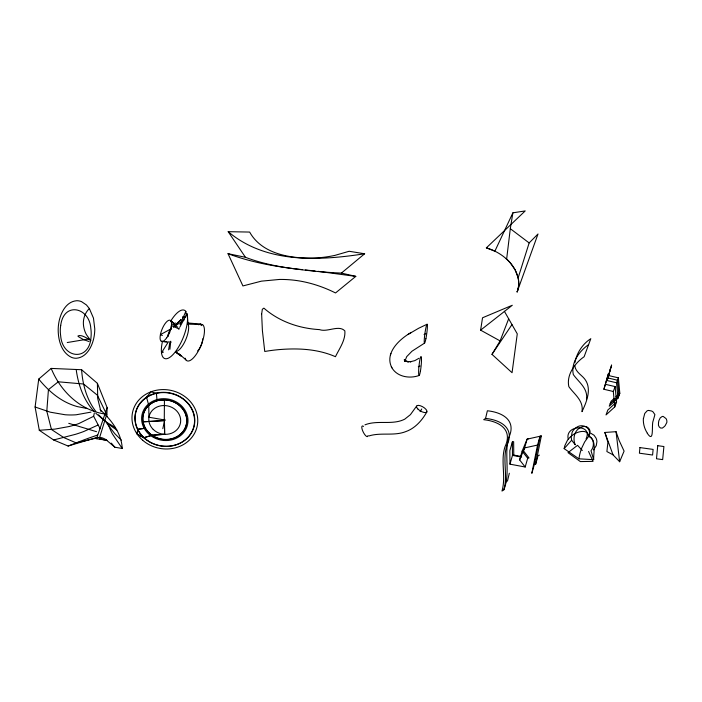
<?xml version="1.0" encoding="UTF-8"?>
<svg xmlns="http://www.w3.org/2000/svg" width="702" height="702" viewBox="0 0 702 702"><rect width="100%" height="100%" fill="white"/><g stroke="black" fill="none" stroke-linecap="round" stroke-linejoin="round"><path stroke-width="1.05" d="M171.446 328.826L171.542 323.64L177.843 327.193M100.105 409.687C111.144 419.568 121.551 433.108 122.236 448.481L114.882 447.218L105.783 439.54A96.973 26.43 70.7 0 0 101.536 437.644L96.937 437.434L68.085 446.033L53.615 439.97L39.294 430.291L35.1 407.011L38.733 379.08L51.202 368.41L81.599 369.726L97.394 383.336L97.745 398.683L100.877 411.363M171.227 328.905L171.446 325.552L178.422 328.668M593.664 459.67C593.357 452.29 597.104 439.847 588.504 436.126C587.951 428.51 577.026 431.669 573.051 434.801A24.763 22.587 20.3 0 0 567.313 440.54L564.812 445.709L564.145 448.639L578.931 458.818L593.664 459.67L591.014 450.702C594.664 446.481 594.322 438.171 588.504 436.126C592.839 428.518 582.52 422.815 576.579 427.36A12.311 11.232 20.3 0 0 572.121 432.309L571.217 437.293L571.639 440.215L575.271 444.805C572.288 438.294 574.648 429.071 582.063 426.956C587.89 424.377 592.795 431.388 588.504 436.126L589.118 435.749L584.661 441.935L581.73 448.034A55.941 51.027 20.3 0 0 578.931 458.818M169.928 349.254L170.735 341.225M643.471 418.471L644.743 413.487L647.086 410.872A4.107 3.747 20.3 0 1 648.622 410.433L651.526 410.995A7.371 6.722 20.3 0 1 653.018 411.863L654.896 414.584L653.825 418.532A26.044 23.754 20.3 0 0 653.15 420.902C651.307 424.341 654.562 444.357 647.27 433.231M506.195 258.748C515.435 266.716 521.823 279.905 517.12 291.979L517.453 291.04A29.001 26.448 20.3 0 0 518.173 277.808L515.101 269.77L510.345 262.96A43.884 40.023 20.3 0 0 506.633 259.152L510.301 228.685L512.89 212.829L525.21 210.925L486.354 247.867A52.545 47.929 20.3 0 1 494.892 251.158L512.89 212.829M97.394 383.336L107.143 407.616L106.818 416.628M480.607 330.151L482.537 317.778L512.293 305.265L480.607 330.151L500.105 340.909L491.988 354.361L512.056 372.718L517.269 333.871L504.378 311.276M168.612 349.859L169.937 341.505M503.852 489.794C508.16 475.28 502.202 460.012 506.844 445.551C515.014 428.466 501.456 420.094 485.573 418.41L483.696 419.699C499.578 421.384 513.136 429.747 504.957 446.832C500.324 461.293 506.274 476.57 501.965 491.075L503.852 489.794C510.538 473.262 504.133 455.572 508.432 438.785M540.049 436.275L537.539 445.05L531.826 473.323L534.336 464.548L540.049 436.275L541.339 435.968L535.626 464.241L534.336 464.548M100.158 428.746L93.656 416.286L94.305 413.083M405.001 359.757L404.826 361.249L404.957 359.986M162.829 428.65L164.856 419.348M574.885 362.609C576.728 353.009 582.511 343.962 590.803 338.697L584.125 356.739C574.877 363.092 566.224 374.938 568.848 386.67C574.333 394.392 583.862 400.579 581.984 411.662C586.995 401.149 592.874 386.793 583.037 377.141C579.747 373.876 575.35 370.893 574.833 365.882M485.573 418.41L487.372 410.775C503.255 412.46 516.804 420.831 508.634 437.916M509.319 473.236L507.52 480.879L505.642 482.16M411.293 332.406C399.64 338.961 384.134 353.097 391.909 367.804C397.227 376.983 409.81 378.913 419.112 375.482M603.913 389.277L608.344 373.894L603.913 389.277L613.311 391.479L614.776 406.914L606.028 414.917L607.835 410.029L616.584 402.035L615.119 386.591L605.721 384.389M607.133 380.572L611.591 365.137L607.133 380.572L616.531 382.774L617.997 398.209L609.248 406.204L611.073 401.272L614.259 398.367M610.705 367.515L608.081 378.009L617.479 380.212L618.945 395.656L610.196 403.65M509.968 464.162L512.478 455.387L513.767 455.08L513.645 441.646L512.355 441.953L509.845 450.728L509.968 464.162L525.184 467.005L527.693 458.231L522.139 451.132L527.105 439.145L528.387 438.838M525.184 467.005L519.629 459.907L522.139 451.132L523.429 450.824L524.666 447.823M519.629 459.907L524.596 447.92L527.105 439.145L541.339 435.968M535.626 464.241L538.136 455.466L539.426 455.159M390.874 353.439L390.382 355.001M518.155 277.817L529.15 242.927L538.013 233.985L517.12 291.979M96.937 437.434L107.143 407.616M613.311 391.479L615.119 386.591M616.531 382.774L618.357 377.834L608.959 375.631M614.776 406.914L616.584 402.035M617.997 398.209L619.822 393.278L618.357 377.834M500.105 340.909L508.669 318.796M619.638 461.74L624.087 451.114L619.155 440.54L616.04 431.677L604.878 432.458L607.906 442.286L606.888 451.553L613.039 454.843L619.638 461.74L616.04 431.677M180.072 324.649L185.846 311.39A26.097 9.328 -67.8 0 0 170.761 321.033M586.065 438.899C593.374 423.683 564.671 424.482 568.225 439.127M179.396 327.931L178.887 328.878A8.678 3.106 -67.8 0 1 178.887 329.413M179.905 326.992L186.995 313.768L188.136 324.14A15.584 5.572 -67.8 0 1 185.302 340.672A15.584 5.572 -67.8 0 1 175.632 351.544M168.182 334.836L169.831 332.081M174.21 324.736L175.307 322.902M416.567 406.16L410.442 414.636L404.712 419.191C392.339 425.438 377.694 419.77 364.961 424.842M420.121 411.6L421.744 408.985M426.913 411.811C422.139 420.279 415.321 428.176 405.94 431.537C394.112 436.319 380.94 432.16 368.962 435.942M168.454 341.725L161.486 352.773L163.443 352.079M491.988 354.361L511.969 324.578M593.462 449.947L596.252 445.682L596.911 441.619A10.758 9.81 20.3 0 0 596.007 438.039L594.094 435.266L590.952 433.345M564.145 448.639L571.639 440.215M89.338 308.511L93.48 318.138L94.779 328.966A51.983 46.472 34.5 0 1 94.068 336.741C92.392 346.007 86.925 357.371 76.351 358.257A11.39 10.179 34.5 0 1 71.428 357.336C61.451 352.527 58.257 340.251 58.187 330.019A51.983 46.472 34.5 0 1 58.898 322.244C60.574 312.978 66.041 301.614 76.615 300.728A11.39 10.179 34.5 0 1 81.546 301.649L86.425 304.949L89.338 308.511C84.679 313.048 82.608 319.84 83.608 326.228A27.51 25.096 20.3 0 0 86.416 334.652L90.488 340.277A17.84 2.396 20.5 0 1 90.786 340.54M200.351 324.693L200.956 324.113L188.189 323.008M173.78 326.605L180.905 319.787M182.494 318.269L184.073 316.76L182.538 318.199M173.324 326.834L181.002 319.638M615.847 396.911L619.822 393.278M201.149 325.649L202.466 324.543A19.735 7.055 -67.8 0 1 199.061 349.622A19.735 7.055 -67.8 0 1 185.074 358.152M341.391 273.096L364.636 253.773L349.148 251.272L334.977 255.37A118.84 108.398 20.3 0 1 312.609 258.108C289.786 258.45 261.793 253.852 249.64 232.064L228.194 231.686L245.446 257.292C268.146 265.97 292.523 268.901 316.549 271.393A497.507 453.79 20.3 0 0 335.433 272.797L341.391 273.096L355.8 276.369L335.538 292.953C323.411 286.899 310.398 282.537 296.964 280.581A104.791 95.577 20.3 0 0 279.449 279.449L261.416 281.151L242.918 285.942L228.01 253.676L245.446 257.292M418.954 358.283L414.838 360.626L410.266 361.776L411.118 361.662M588.601 344.647C579.352 351 570.691 362.846 573.323 374.578C578.799 382.3 588.337 388.487 586.46 399.57M173.57 327.079L184.178 319.849M408.178 334.38L418.567 328.299L427.044 324.254M93.656 416.286L78.887 423.543A66.813 35.021 0.4 0 1 69.121 426.526L54.94 429.106L39.294 430.291M424.578 343.102L411.969 351.219L406.686 356.66L404.905 361.188L404.264 359.731L404.808 360.881L404.571 360.073M170.919 328.887L160.407 334.661L162.364 335.521M98.017 425.043L83.81 431.493A73.464 18.989 -8 0 1 75.649 434.284L53.615 439.97M424.069 334.591L425.807 333.678M418.313 366.751L420.059 366.005M68.085 446.033L83.178 440.189A82.748 4.739 -23.5 0 1 89.768 437.758L97.622 435.038M90.979 412.127L76.132 414.785A66.155 53.694 23 0 1 65.102 414.75L50.29 412.188L35.1 407.011M527.693 458.231L528.983 457.923L523.429 450.824M524.596 447.92L537.539 445.05M67.243 342.541L88.549 338.978M364.636 253.773C318.761 260.846 266.014 263.654 228.194 231.686M410.696 361.732L407.02 361.644L408.073 361.776M188.136 324.14L202.466 324.543M167.357 341.892L161.346 341.33L166.593 341.918M315.084 271.007L305.379 269.963M318.032 271.332L355.8 276.369M302.483 269.638C277.193 266.997 251.895 262.645 228.01 253.676M87.39 408.564L77.211 406.572A63.075 62.171 61.3 0 1 65.549 401.965C55.002 396.507 46.192 388.232 38.733 379.08M408.652 361.846L404.501 360.372L405.045 360.819M96.156 438.724L106.941 440.286L99.386 438.653L104.115 439.785M513.767 455.08L520.866 456.405M521.612 457.09L512.478 455.387L512.355 441.953M105.353 414.092C80.3 410.538 60.451 391.26 51.202 368.41M89.049 341.558L83.275 339.487L78.65 336.793A17.84 2.396 20.5 0 1 77.904 336.047C80.748 334.012 87.224 338.329 90.47 340.268M68.752 423.324L96.534 431.695M486.354 247.867L494.84 251.158A46.2 42.138 20.3 0 1 506.633 259.143M405.159 360.872L406.546 361.495L404.817 360.574M114.786 427.22L106.335 422.113L95.832 413.338M116.839 430.063L108.617 424.35L98.57 414.847M175.439 351.834L181.098 355.975L175.948 352.176M175.825 352.114L180.616 355.712M510.301 228.685L529.15 242.927M170.867 320.875L174.333 323.613M170.577 320.551L174.043 323.411M178.72 353.518L185.837 359.81M121.306 440.119L114.68 433.538L106.897 423.49M582.318 450.482L577.535 445.305L567.997 452.658L580.343 461.574L593.032 461.372L588.566 451.465M94.358 411.723C83.608 400.263 78.22 384.845 76.185 369.498M111.346 443.146L114.882 447.218M122.236 448.481L112.478 434.047A66.514 33.073 35.5 0 1 108.994 426.246M404.747 360.556L405.177 361.065M95.788 411.416C86.697 399.491 82.59 384.52 81.599 369.726M391.33 366.725L391.909 367.804M604.878 432.458L613.039 454.843M185.846 311.39L186.407 315.716M202.606 338.873A8.082 2.887 -67.8 0 1 197.613 350.939M186.995 313.768A26.097 9.328 -67.8 0 1 173.684 353.834A26.097 9.328 -67.8 0 1 162.469 341.374M198.701 324.807A19.735 7.055 -67.8 0 1 200.956 324.113M170.963 342.26A8.678 3.106 -67.8 0 1 170.735 342.032M168.138 336.512A5.081 1.816 -67.8 0 1 169.05 331.923A5.081 1.816 -67.8 0 1 171.657 328.264M182.722 316.655A19.946 7.125 -67.8 0 1 185.144 317.436M368.015 435.53A5.906 1.843 63.4 0 1 365.251 435.214A5.906 1.843 63.4 0 1 361.907 428.352A5.906 1.843 63.4 0 1 363.566 426.404M647.341 433.195A26.773 24.421 20.3 0 1 643.365 418.453M164.444 399.85L164.268 420.296L164.952 420.533L164.68 419.963L148.938 417.242L148.763 405.414L146.542 397.2L151.07 391.777L156.423 393.366L156.958 399.596L164.444 399.85M261.644 314.145L262.408 330.686L264.751 351.474L267.76 350.982A174.271 158.95 20.3 0 1 278.729 349.64C297.797 348.008 317.708 348.885 335.451 356.704C339.329 348.604 345.638 340.303 344.857 330.905C338.873 324.508 327.378 332.581 319.463 329.607A96.183 87.732 20.3 0 1 304.8 327.737C289.803 324.754 275.403 318.278 263.891 308.143L262.337 309.257L261.644 314.145M658.494 423.148C657.493 426.719 661.381 430.291 664.083 426.763A13.101 11.943 20.3 0 0 665.18 425.649L666.803 422.551A6.178 5.634 20.3 0 0 666.031 418.594L663.25 416.462A2.501 2.281 20.3 0 0 662.179 416.505L660.24 417.874L658.932 420.551A13.259 12.092 20.3 0 0 658.494 423.148M48.438 389.619L46.806 411.214L51.448 429.492L63.829 437.592L76.141 442.874L99.684 437.302L106.686 414.496L97.376 395.217L83.582 384.012L58.266 381.8L48.438 389.619M639.943 447.586L639.417 453.194L652.588 455.019L653.123 449.412L639.943 447.586M657.739 445.682L656.493 458.766L662.662 459.617L663.908 446.533L657.739 445.682M137.741 429.308L137.171 434.108L143.875 437.732L152.132 435.24L164.628 434.319L164.444 420.586L142.945 421.797L144.226 428.387L137.741 429.308M137.724 429.255L137.136 434.055L143.831 437.697L152.097 435.222L164.654 434.319L164.444 420.586L142.954 421.832L144.243 428.422L137.724 429.255M60.723 325.351L60.442 327.465A38.961 35.539 20.3 0 0 60.67 335.775C62.381 358.941 89.742 361.846 91.041 336.749A38.961 35.539 20.3 0 0 90.812 328.439C89.523 307.204 63.733 301.307 60.723 325.351M166.76 337.697A11.416 4.08 -67.8 0 0 170.235 320.314A11.416 4.08 -67.8 0 0 160.433 334.494A11.416 4.08 -67.8 0 0 166.76 337.697M149.719 433.678A22.166 19.814 12.3 0 0 186.267 425.149A22.166 19.814 12.3 0 0 158.319 400.456A22.166 19.814 12.3 0 0 149.719 433.678M153.203 429.396A16.023 14.321 12.3 0 0 180.045 424.613A16.023 14.321 12.3 0 0 160.942 405.8A16.023 14.321 12.3 0 0 153.203 429.396M149.64 433.283A22.052 19.709 12.3 0 0 186.127 425.201A22.052 19.709 12.3 0 0 158.634 400.351A22.052 19.709 12.3 0 0 149.64 433.283M145.077 438.794A30.081 26.887 12.3 0 0 194.217 425.903A30.081 26.887 12.3 0 0 155.274 393.348A30.081 26.887 12.3 0 0 145.077 438.794M142.681 440.251A33.038 29.528 12.3 0 0 196.99 427.027A33.038 29.528 12.3 0 0 154.931 390.584A33.038 29.528 12.3 0 0 142.681 440.251M143.875 437.548A29.853 26.685 12.3 0 0 193.568 427.518A29.853 26.685 12.3 0 0 157.072 393.225A29.853 26.685 12.3 0 0 143.875 437.548M149.421 434.617A23.298 20.814 12.3 0 0 187.522 424.754A23.298 20.814 12.3 0 0 157.459 399.464A23.298 20.814 12.3 0 0 149.421 434.617M420.384 371.376A9.53 1.062 -84.1 0 0 421.112 356.555A9.53 1.062 -84.1 0 0 418.682 370.077A9.53 1.062 -84.1 0 0 420.384 371.376M425.903 338.724A9.53 0.921 -82.1 0 0 427.132 324.245A9.53 0.921 -82.1 0 0 424.385 338.066A9.53 0.921 -82.1 0 0 425.903 338.724M418.076 409.213A5.906 2.387 30.3 0 0 426.816 412.004A5.906 2.387 30.3 0 0 420.331 405.738A5.906 2.387 30.3 0 0 418.076 409.213"/></g></svg>
